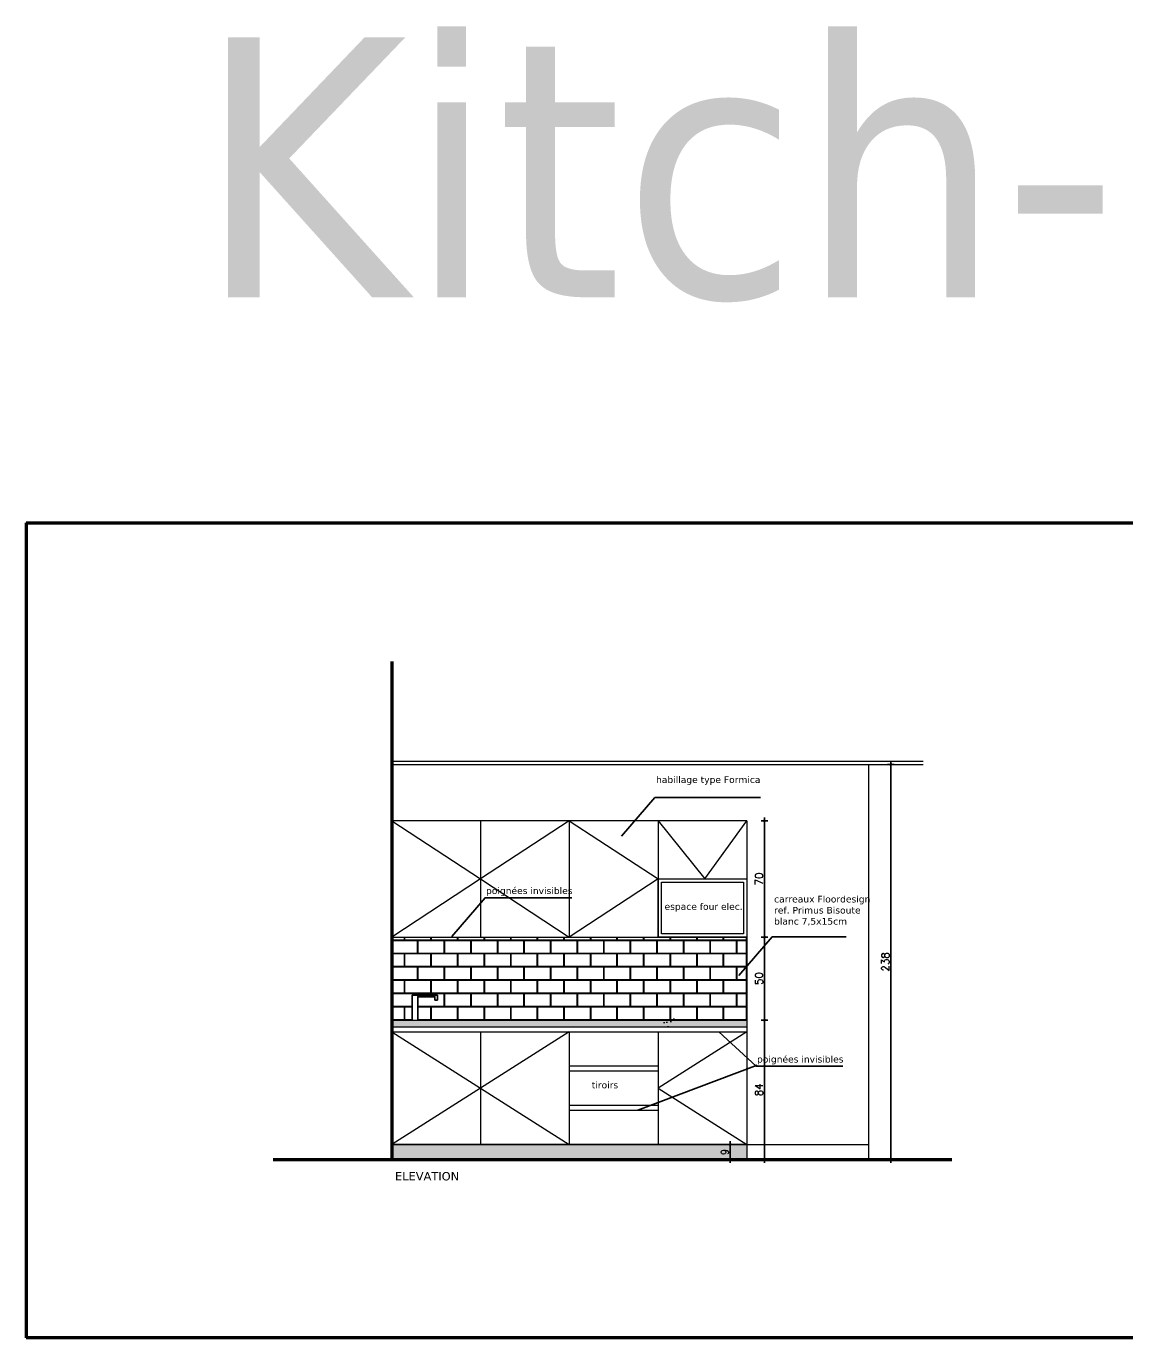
# Model space of a CAD drawing. Header units: millimetres. Extents: x 253 to 682, y -1208 to -847.
# Drawn here: x 595.48 to 602.1, y -1112.4 to -1104.5 of the extents above; entities that cross this region are included whole.
import ezdxf
from ezdxf.enums import TextEntityAlignment as Align

# ---------------------------------------------------------------- set-up
doc = ezdxf.new("R2010")
doc.units = ezdxf.units.MM
doc.header["$LTSCALE"] = 10
doc.header["$MEASUREMENT"] = 0
doc.header["$PDMODE"] = 35
doc.linetypes.add('CACHE', pattern=[0.375, 0.25, -0.125])
doc.layers.add('a construire', color=7, linetype='Continuous', true_color=0xe60000)
for name, color, linetype in [('COTATION', 203, 'Continuous'), ('CUCINA_prospetto', 175, 'Continuous'), ('HACHURE', 252, 'Continuous'), ('Mobilier', 154, 'Continuous'), ('sanetaire', 4, 'Continuous'), ('Sanitaire', 4, 'Continuous'), ('texe', 1, 'Continuous')]:
    doc.layers.add(name, color=color, linetype=linetype)
for name, color, linetype, lineweight in [('faux  plafond', 143, 'Continuous', 9), ('Men_porte', 30, 'Continuous', 5), ('MUR', 5, 'Continuous', 50), ('mur-bas', 190, 'Continuous', 20)]:
    doc.layers.add(name, color=color, linetype=linetype, lineweight=lineweight)
doc.layers.add('hachures++', color=7, linetype='Continuous', lineweight=5, true_color=0xa8a8a8)
doc.styles.get("Standard").update_dxf_attribs({"font": 'txt.shx'})
doc.styles.add('Verdana', font='verdana.ttf')
doc.dimstyles.new('Cote(1 20)', dxfattribs={"dimtxt": 0.045, "dimasz": 0.02, "dimexe": 0.2, "dimexo": 0.6, "dimgap": 0.01, "dimtad": 1, "dimdec": 0, "dimlfac": 100, "dimzin": 5, "dimdsep": 46, "dimtxsty": 'Standard', "dimblk1": 'DIM', "dimblk2": 'DIM', "dimsah": 1, "dimcen": 0.05, "dimdle": 0.1, "dimse1": 1, "dimse2": 1, "dimclrt": 256, "dimadec": 0, "dimazin": 0, "dimtfac": 1, "dimtdec": 0, "dimtmove": 2, "dimatfit": 3, "dimldrblk": 'DIM', "dimfxl": 1, "dimtolj": 1, "dimtzin": 0, "dimarcsym": 0})

# ---------------------------------------------------------------- blocks, each defined once
blk = doc.blocks.new('DIM')
for p, q in [((-0.2, 0), (-1, 0)), ((0, 0.2), (0, 1)), ((0.2, 0), (1, 0)), ((0, -1), (0, -0.2))]:
    blk.add_line(p, q)
blk.add_circle((0, 0), 0.2)
blk = doc.blocks.new('*D18512')
at = {"layer": 'COTATION', "color": 0, "lineweight": -2, "ltscale": 0.02, "transparency": 16777216}
blk.add_line((599.9232, -1110.5075), (599.9232, -1111.3075), dxfattribs=at)
at = {"layer": 'Defpoints', "color": 0, "ltscale": 0.02, "transparency": 16777216}
for p in [(597.8566, -1110.4875), (597.8566, -1111.3275), (599.9232, -1111.3275)]:
    blk.add_point(p, dxfattribs=at)
at = {"layer": 'COTATION', "color": 0, "lineweight": -2, "ltscale": 0.02, "transparency": 16777216, "xscale": 0.02, "yscale": 0.02, "zscale": 0.02}
for p, rotation in [((599.9232, -1110.4875), 90), ((599.9232, -1111.3275), 270)]:
    blk.add_blockref('DIM', p, dxfattribs=dict(at, rotation=rotation))
at = {"layer": 'COTATION', "ltscale": 0.02, "transparency": 16777216, "insert": (599.8907, -1110.9075), "char_height": 0.045, "attachment_point": 5, "rotation": 90}
blk.add_mtext('\\A1;84', dxfattribs=at)
blk = doc.blocks.new('*D18513')
at = {"layer": 'COTATION', "color": 0, "lineweight": -2, "ltscale": 0.02, "transparency": 16777216}
blk.add_line((599.7175, -1111.2575), (599.7175, -1111.3075), dxfattribs=at)
at = {"layer": 'Defpoints', "color": 0, "ltscale": 0.02, "transparency": 16777216}
for p in [(597.9287, -1111.2375), (597.9287, -1111.3275), (599.7175, -1111.3275)]:
    blk.add_point(p, dxfattribs=at)
at = {"layer": 'COTATION', "color": 0, "lineweight": -2, "ltscale": 0.02, "transparency": 16777216, "xscale": 0.02, "yscale": 0.02, "zscale": 0.02}
for p, rotation in [((599.7175, -1111.2375), 90), ((599.7175, -1111.3275), 270)]:
    blk.add_blockref('DIM', p, dxfattribs=dict(at, rotation=rotation))
at = {"layer": 'COTATION', "ltscale": 0.02, "transparency": 16777216, "insert": (599.685, -1111.2825), "char_height": 0.045, "attachment_point": 5, "rotation": 90}
blk.add_mtext('\\A1;9', dxfattribs=at)
blk = doc.blocks.new('*D18514')
at = {"layer": 'COTATION', "color": 0, "lineweight": -2, "ltscale": 0.02, "transparency": 16777216}
blk.add_line((599.9232, -1110.0075), (599.9232, -1110.4675), dxfattribs=at)
at = {"layer": 'Defpoints', "color": 0, "ltscale": 0.02, "transparency": 16777216}
for p in [(599.8172, -1109.9875), (599.8145, -1110.4875), (599.9232, -1110.4875)]:
    blk.add_point(p, dxfattribs=at)
at = {"layer": 'COTATION', "color": 0, "lineweight": -2, "ltscale": 0.02, "transparency": 16777216, "xscale": 0.02, "yscale": 0.02, "zscale": 0.02}
for p, rotation in [((599.9232, -1109.9875), 90), ((599.9232, -1110.4875), 270)]:
    blk.add_blockref('DIM', p, dxfattribs=dict(at, rotation=rotation))
at = {"layer": 'COTATION', "ltscale": 0.02, "transparency": 16777216, "insert": (599.8907, -1110.2375), "char_height": 0.045, "attachment_point": 5, "rotation": 90}
blk.add_mtext('\\A1;50', dxfattribs=at)
blk = doc.blocks.new('*D18515')
at = {"layer": 'COTATION', "color": 0, "lineweight": -2, "ltscale": 0.02, "transparency": 16777216}
blk.add_line((599.9232, -1109.9675), (599.9232, -1109.3075), dxfattribs=at)
at = {"layer": 'Defpoints', "color": 0, "ltscale": 0.02, "transparency": 16777216}
for p in [(599.6972, -1109.2875), (599.9232, -1109.2875), (599.6972, -1109.9875)]:
    blk.add_point(p, dxfattribs=at)
at = {"layer": 'COTATION', "color": 0, "lineweight": -2, "ltscale": 0.02, "transparency": 16777216, "xscale": 0.02, "yscale": 0.02, "zscale": 0.02}
for p, rotation in [((599.9232, -1109.2875), 90), ((599.9232, -1109.9875), 270)]:
    blk.add_blockref('DIM', p, dxfattribs=dict(at, rotation=rotation))
at = {"layer": 'COTATION', "ltscale": 0.02, "transparency": 16777216, "insert": (599.8907, -1109.6375), "char_height": 0.045, "attachment_point": 5, "rotation": 90}
blk.add_mtext('\\A1;70', dxfattribs=at)
blk = doc.blocks.new('*D18518')
at = {"layer": 'COTATION', "color": 0, "lineweight": -2, "ltscale": 0.02, "transparency": 16777216}
blk.add_line((600.684, -1108.9675), (600.684, -1111.307), dxfattribs=at)
at = {"layer": 'Defpoints', "color": 0, "ltscale": 0.02, "transparency": 16777216}
for p in [(600.4011, -1108.9475), (600.4011, -1111.327), (600.684, -1111.327)]:
    blk.add_point(p, dxfattribs=at)
at = {"layer": 'COTATION', "color": 0, "lineweight": -2, "ltscale": 0.02, "transparency": 16777216, "xscale": 0.02, "yscale": 0.02, "zscale": 0.02}
for p, rotation in [((600.684, -1108.9475), 90), ((600.684, -1111.327), 270)]:
    blk.add_blockref('DIM', p, dxfattribs=dict(at, rotation=rotation))
at = {"layer": 'COTATION', "ltscale": 0.02, "transparency": 16777216, "insert": (600.6515, -1110.1373), "char_height": 0.045, "attachment_point": 5, "rotation": 90}
blk.add_mtext('\\A1;238', dxfattribs=at)

msp = doc.modelspace()

# ---------------------------------------------------------------- hatches: boundary and pattern name
at = {"layer": 'hachures++', "ltscale": 0.02}
h = msp.add_hatch(dxfattribs=at)
h.set_pattern_fill('AR-B816C', color=256, scale=0.01)
h.set_pattern_definition([(0, (597.67941, -1110.487544), (0.08, 0.08), [0.15625, -0.00375]), (0, (597.59941, -1110.483794), (0.08, 0.08), [0.15625, -0.00375]), (90, (597.67941, -1110.487544), (-0.08, 0.08), [-0.08375, 0.07625]), (90, (597.67566, -1110.487544), (-0.08, 0.08), [-0.08375, 0.07625])])
h.paths.add_polyline_path([(597.6794, -1109.9875), (597.6794, -1110.4875), (597.8023, -1110.4875), (597.8023, -1110.3377), (597.9549, -1110.3377), (597.9549, -1110.3669), (597.9396, -1110.3669), (597.9396, -1110.347), (597.8361, -1110.347), (597.8361, -1110.4875), (599.8145, -1110.4875), (599.8145, -1109.9875)])
at = {"layer": 'hachures++', "ltscale": 3}
h = msp.add_hatch(dxfattribs=at)
h.set_pattern_fill('AR-SAND', color=256, scale=0.01)
h.set_pattern_definition([(37.5, (290654.832887, 332835.756721), (-0.0006299335811, 0.01926823769013), [0, -0.0152, 0, -0.017, 0, -0.01625]), (7.5, (290654.832887, 332835.75672), (0.0176977670527, 0.0282214606523), [0, -0.0082, 0, -0.0137, 0, -0.00525]), (327.5, (290654.820587, 332835.756721), (0.0311414186175, 5.65905354e-05), [0, -0.005, 0, -0.018, 0, -0.0235]), (317.5, (290654.820587, 332835.75672), (0.0300612660457, 0.0087767556493), [0, -0.0025, 0, -0.0118, 0, -0.0135])])
h.paths.add_polyline_path([(597.6794, -1110.4875), (597.6794, -1110.5275), (599.8172, -1110.5275), (599.8172, -1110.4875)])
h = msp.add_hatch(dxfattribs=at)
h.set_pattern_fill('AR-SAND', color=256, scale=0.03)
h.set_pattern_definition([(37.5, (290232.675033, 331625.445804), (-0.0018898007433, 0.0578047130704), [0, -0.0456, 0, -0.051, 0, -0.04875]), (7.5, (290232.67503, 331625.4458), (0.053093301158, 0.084664381957), [0, -0.0246, 0, -0.0411, 0, -0.01575]), (327.5, (290232.638133, 331625.445804), (0.0934242558525, 0.000169771606), [0, -0.015, 0, -0.054, 0, -0.0705]), (317.5, (290232.63813, 331625.4458), (0.090183798137, 0.026330266948), [0, -0.0075, 0, -0.0354, 0, -0.0405])])
h.paths.add_polyline_path([(599.3785, -1110.5324), (599.3785, -1110.4799), (599.311, -1110.4799), (599.311, -1110.5324)])
h = msp.add_hatch(dxfattribs=at)
h.set_pattern_fill('AR-SAND', color=256, scale=0.01)
h.set_pattern_definition([(37.5, (290654.832887, 332835.006721), (-0.0006299335811, 0.01926823769013), [0, -0.0152, 0, -0.017, 0, -0.01625]), (7.5, (290654.832887, 332835.00672), (0.0176977670527, 0.0282214606523), [0, -0.0082, 0, -0.0137, 0, -0.00525]), (327.5, (290654.820587, 332835.006721), (0.0311414186175, 5.65905354e-05), [0, -0.005, 0, -0.018, 0, -0.0235]), (317.5, (290654.820587, 332835.00672), (0.0300612660457, 0.0087767556493), [0, -0.0025, 0, -0.0118, 0, -0.0135])])
h.paths.add_polyline_path([(597.6794, -1111.2375), (597.6794, -1111.3275), (599.8172, -1111.3275), (599.8172, -1111.2375)])

# ---------------------------------------------------------------- linework, layer by layer
at = {"layer": 'a construire', "color": 1, "lineweight": 50, "ltscale": 3}
for p, q in [((595.4796, -1107.4937), (595.4796, -1112.4011)), ((595.4796, -1107.4937), (624.3053, -1107.4937)), ((607.6591, -1112.4011), (595.4796, -1112.4011))]:
    msp.add_line(p, q, dxfattribs=at)
at = {"layer": 'CUCINA_prospetto', "color": 251}
msp.add_line((599.8145, -1109.9875), (599.8145, -1110.4875), dxfattribs=at)
at = {"layer": 'faux  plafond', "ltscale": 3}
for p, q in [((597.6794, -1108.9275), (600.879, -1108.9275)), ((597.6794, -1108.9475), (600.879, -1108.9475))]:
    msp.add_line(p, q, dxfattribs=at)
at = {"layer": 'HACHURE', "color": 252}
msp.add_line((599.8172, -1111.2375), (597.6794, -1111.2375), dxfattribs=at)
at = {"layer": 'hachures++', "color": 9, "linetype": 'CACHE', "ltscale": 3, "true_color": 0xbababa}
for points in [[(597.6794, -1109.2875), (598.2139, -1109.6375), (597.6794, -1109.9875)], [(598.7483, -1109.2875), (598.2139, -1109.6375), (598.7483, -1109.9875)], [(598.7483, -1109.2875), (599.2828, -1109.6375), (598.7483, -1109.9875)], [(599.2828, -1109.2875), (599.5642, -1109.6375), (599.8172, -1109.2875)], [(597.6794, -1110.5575), (598.2139, -1110.8975), (597.6794, -1111.2375)], [(598.7483, -1110.5575), (598.2139, -1110.8975), (598.7483, -1111.2375)], [(599.8172, -1110.5575), (599.2828, -1110.8975), (599.8172, -1111.2375)]]:
    msp.add_lwpolyline(points, dxfattribs=at)
at = {"layer": 'Men_porte', "ltscale": 3}
msp.add_line((599.8172, -1109.2875), (597.6794, -1109.2875), dxfattribs=at)
for points in [[(598.2139, -1109.2875), (598.2139, -1109.9875)], [(598.7483, -1109.2875), (598.7483, -1109.9875)], [(599.2828, -1109.2875), (599.2828, -1109.9875)], [(599.8172, -1109.2875), (599.8172, -1111.3275)], [(597.6794, -1109.9875), (599.8172, -1109.9875)], [(597.6794, -1110.4875), (599.8172, -1110.4875)], [(597.6794, -1110.5275), (599.8172, -1110.5275)], [(597.6794, -1110.5575), (599.8172, -1110.5575)], [(598.2139, -1110.5575), (598.2139, -1111.2375)], [(598.7483, -1110.5575), (598.7483, -1111.2375)], [(599.2828, -1110.5575), (599.2828, -1111.2375)], [(598.7483, -1110.7642), (599.2828, -1110.7642)], [(598.7483, -1110.7942), (599.2828, -1110.7942)], [(598.7483, -1111.0009), (599.2828, -1111.0009)], [(598.7483, -1111.0309), (599.2828, -1111.0309)]]:
    msp.add_lwpolyline(points, dxfattribs=at)
for points in [[(599.8172, -1109.9875), (599.2828, -1109.9875), (599.2828, -1109.6375), (599.8172, -1109.6375)], [(599.7972, -1109.9675), (599.3028, -1109.9675), (599.3028, -1109.6575), (599.7972, -1109.6575)]]:
    msp.add_lwpolyline(points, close=True, dxfattribs=at)
at = {"layer": 'Mobilier'}
msp.add_line((599.9994, -1111.327), (600.4994, -1111.327), dxfattribs=at)
at = {"layer": 'MUR', "ltscale": 3}
for p, q in [((597.6794, -1108.3275), (597.6794, -1111.3275)), ((596.9668, -1111.3275), (601.052, -1111.3275))]:
    msp.add_line(p, q, dxfattribs=at)
at = {"layer": 'mur-bas', "ltscale": 0.2}
for p, q in [((600.5494, -1108.9475), (600.5494, -1109.727)), ((600.5494, -1109.727), (600.5494, -1111.227)), ((600.5494, -1111.227), (600.5494, -1111.3275))]:
    msp.add_line(p, q, dxfattribs=at)
msp.add_lwpolyline([(599.8172, -1111.2375), (600.5494, -1111.2375)], dxfattribs=at)
at = {"layer": 'sanetaire'}
msp.add_line((599.3779, -1110.4875), (599.3779, -1110.4775), dxfattribs=at)
at = {"layer": 'Sanitaire', "ltscale": 0.02}
msp.add_lwpolyline([(597.8023, -1110.4875), (597.8023, -1110.3377), (597.9549, -1110.3377), (597.9549, -1110.3669), (597.9396, -1110.3669), (597.9396, -1110.347), (597.8361, -1110.347), (597.8361, -1110.4875)], dxfattribs=at)
at = {"layer": 'texe', "ltscale": 0.02}
for points in [[(599.0629, -1109.3792), (599.2636, -1109.1463), (599.8998, -1109.1463)], [(598.041, -1109.9837), (598.2417, -1109.7508), (598.7647, -1109.7508)], [(599.7687, -1110.2196), (599.9694, -1109.9867), (600.4153, -1109.9867)], [(599.6481, -1110.5575), (599.873, -1110.7656), (600.396, -1110.7656)], [(599.8786, -1110.7596), (599.1604, -1111.0309)]]:
    msp.add_lwpolyline(points, dxfattribs=at)

# ---------------------------------------------------------------- texts
at = {"color": 1, "linetype": 'Continuous', "style": 'Verdana', "width": 0.9}
msp.add_text('Kitch-', height=1.5663, rotation=360, dxfattribs=at).set_placement((596.5037, -1104.5678), align=Align.TOP_LEFT)
at = {"layer": 'texe', "ltscale": 0.02, "attachment_point": 1, "style": 'Verdana'}
for s, width, insert, char_height in [('{\\H0.4x;habillage type Formica} ', 0.760931, (599.2706, -1109.0196), 0.1), ('{\\H0.4x;poignées invisibles }', 0.760931, (598.2473, -1109.6885), 0.1), ('{\\H0.4x;espace four elec.}', 0.590999, (599.322, -1109.7837), 0.1), ('{\\H0.4x;carreaux Floordesign ref. Primus Bisoute blanc 7,5x15cm}', 0.590999, (599.9814, -1109.7392), 0.1), ('{\\H0.4x;poignées invisibles }', 0.760931, (599.8786, -1110.7033), 0.1), ('{\\H0.4x;tiroirs }', 0.760931, (598.8837, -1110.8588), 0.1), ('ELEVATION ', 0.760931, (597.6995, -1111.4031), 0.05)]:
    msp.add_mtext_dynamic_manual_height_columns(s, width=width, gutter_width=269.496, heights=[0], dxfattribs=dict(at, insert=insert, char_height=char_height))

# ---------------------------------------------------------------- dimensions: what is measured, and where the dimension line sits
at = {"layer": 'COTATION', "ltscale": 0.02}
for base, p1, p2, picture, middle in [((600.684, -1111.327), (600.4011, -1108.9475), (600.4011, -1111.327), '*D18518', (600.6515, -1110.1373)), ((599.9232, -1109.2875), (599.6972, -1109.9875), (599.6972, -1109.2875), '*D18515', (599.8907, -1109.6375)), ((599.9232, -1110.4875), (599.8172, -1109.9875), (599.8145, -1110.4875), '*D18514', (599.8907, -1110.2375))]:
    dim = msp.add_linear_dim(base=base, p1=p1, p2=p2, angle=90, dimstyle='Cote(1 20)', dxfattribs=at)
    dim.commit()
    dim.dimension.update_dxf_attribs({"geometry": picture, "text_midpoint": middle})
for p1, p2, distance, picture, middle in [((597.8566, -1110.4875), (597.8566, -1111.3275), 2.0666, '*D18512', (599.8907, -1110.9075)), ((597.9287, -1111.2375), (597.9287, -1111.3275), 1.7888, '*D18513', (599.685, -1111.2825))]:
    dim = msp.add_aligned_dim(p1=p1, p2=p2, distance=distance, dimstyle='Cote(1 20)', dxfattribs=at)
    dim.commit()
    dim.dimension.update_dxf_attribs({"geometry": picture, "text_midpoint": middle})

doc.saveas('drawing.dxf')
